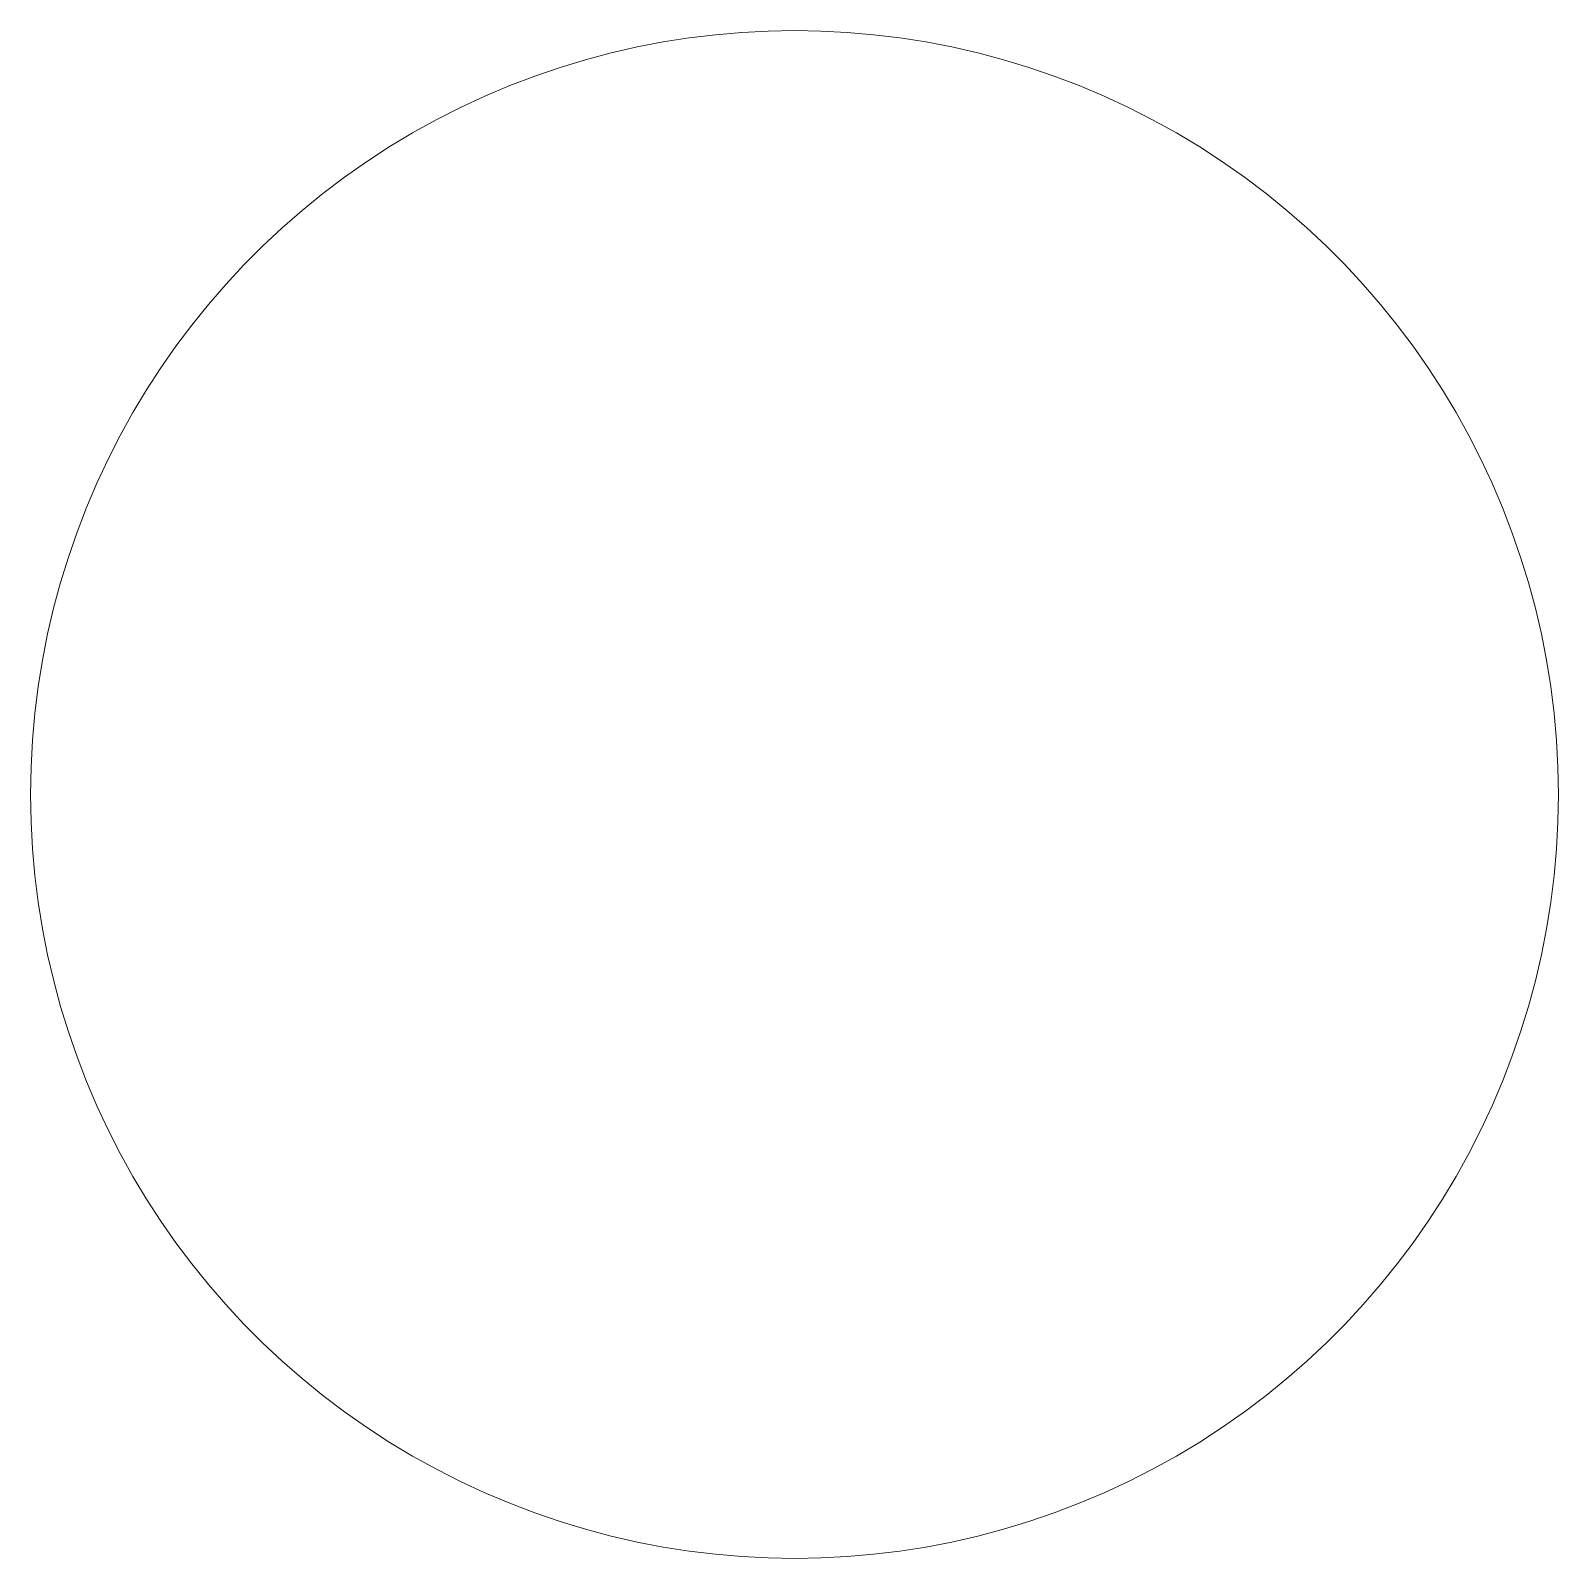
# Model space of a CAD drawing. Header units: centimetres. Extents: x -13.5 to 15.6, y -22.7 to 22.7.
# Drawn here: x 13.803 to 15.609, y -0.427 to 1.379 of the extents above; entities that cross this region are included whole.
import ezdxf

# ---------------------------------------------------------------- set-up
doc = ezdxf.new("R2010")
doc.units = ezdxf.units.CM
doc.header["$MEASUREMENT"] = 0
doc.layers.add('layer 1', color=7, linetype='Continuous')

msp = doc.modelspace()

# ---------------------------------------------------------------- linework, layer by layer
at = {"layer": 'layer 1', "color": 1, "lineweight": 20}
for points in [[(15.15742, 1.25759), (15.15742, 1.25759), (15.12927, 1.27317), (15.12927, 1.27317), (15.12927, 1.27317), (15.12927, 1.27317), (15.10072, 1.28768), (15.10072, 1.28768), (15.10072, 1.28768), (15.10072, 1.28768), (15.07179, 1.30112), (15.07179, 1.30112), (15.07179, 1.30112), (15.07179, 1.30112), (15.04252, 1.31349), (15.04252, 1.31349), (15.04252, 1.31349), (15.04252, 1.31349), (15.01293, 1.32478), (15.01293, 1.32478), (15.01293, 1.32478), (15.01293, 1.32478), (14.98305, 1.335), (14.98305, 1.335), (14.98305, 1.335), (14.98305, 1.335), (14.95291, 1.34415), (14.95291, 1.34415), (14.95291, 1.34415), (14.95291, 1.34415), (14.92254, 1.3522), (14.92254, 1.3522), (14.92254, 1.3522), (14.92254, 1.3522), (14.89197, 1.35919), (14.89197, 1.35919), (14.89197, 1.35919), (14.89197, 1.35919), (14.86123, 1.3651), (14.86123, 1.3651), (14.86123, 1.3651), (14.86123, 1.3651), (14.83034, 1.36993), (14.83034, 1.36993), (14.83034, 1.36993), (14.83034, 1.36993), (14.79934, 1.3737), (14.79934, 1.3737), (14.79934, 1.3737), (14.79934, 1.3737), (14.76825, 1.37647), (14.76825, 1.37647), (14.76825, 1.37647), (14.76825, 1.37647), (14.73711, 1.37802), (14.73711, 1.37802), (14.73711, 1.37802), (14.73711, 1.37802), (14.70594, 1.37861), (14.70594, 1.37861), (14.70594, 1.37861), (14.70594, 1.37861), (14.67477, 1.37802), (14.67477, 1.37802), (14.67477, 1.37802), (14.67477, 1.37802), (14.64363, 1.37647), (14.64363, 1.37647), (14.64363, 1.37647), (14.64363, 1.37647), (14.61254, 1.3737), (14.61254, 1.3737), (14.61254, 1.3737), (14.61254, 1.3737), (14.58154, 1.36993), (14.58154, 1.36993), (14.58154, 1.36993), (14.58154, 1.36993), (14.55065, 1.3651), (14.55065, 1.3651), (14.55065, 1.3651), (14.55065, 1.3651), (14.51991, 1.35919), (14.51991, 1.35919), (14.51991, 1.35919), (14.51991, 1.35919), (14.48934, 1.3522), (14.48934, 1.3522), (14.48934, 1.3522), (14.48934, 1.3522), (14.45897, 1.34415), (14.45897, 1.34415), (14.45897, 1.34415), (14.45897, 1.34415), (14.42883, 1.335), (14.42883, 1.335), (14.42883, 1.335), (14.42883, 1.335), (14.39895, 1.32478), (14.39895, 1.32478), (14.39895, 1.32478), (14.39895, 1.32478), (14.36936, 1.31349), (14.36936, 1.31349), (14.36936, 1.31349), (14.36936, 1.31349), (14.34009, 1.30112), (14.34009, 1.30112), (14.34009, 1.30112), (14.34009, 1.30112), (14.31117, 1.28768), (14.31117, 1.28768), (14.31117, 1.28768), (14.31117, 1.28768), (14.28262, 1.27317), (14.28262, 1.27317), (14.28262, 1.27317), (14.28262, 1.27317), (14.25447, 1.25759), (14.25447, 1.25759)], [(14.2545, 1.25759), (14.2545, 1.25759), (14.22692, 1.241), (14.22692, 1.241), (14.22692, 1.241), (14.22692, 1.241), (14.20007, 1.22352), (14.20007, 1.22352), (14.20007, 1.22352), (14.20007, 1.22352), (14.17397, 1.20519), (14.17397, 1.20519), (14.17397, 1.20519), (14.17397, 1.20519), (14.14862, 1.18603), (14.14862, 1.18603), (14.14862, 1.18603), (14.14862, 1.18603), (14.12405, 1.16604), (14.12405, 1.16604), (14.12405, 1.16604), (14.12405, 1.16604), (14.10026, 1.14529), (14.10026, 1.14529), (14.10026, 1.14529), (14.10026, 1.14529), (14.07728, 1.12378), (14.07728, 1.12378), (14.07728, 1.12378), (14.07728, 1.12378), (14.05511, 1.10153), (14.05511, 1.10153), (14.05511, 1.10153), (14.05511, 1.10153), (14.03377, 1.07854), (14.03377, 1.07854), (14.03377, 1.07854), (14.03377, 1.07854), (14.01328, 1.05488), (14.01328, 1.05488), (14.01328, 1.05488), (14.01328, 1.05488), (13.99365, 1.03055), (13.99365, 1.03055), (13.99365, 1.03055), (13.99365, 1.03055), (13.97489, 1.00557), (13.97489, 1.00557), (13.97489, 1.00557), (13.97489, 1.00557), (13.95702, 0.97998), (13.95702, 0.97998), (13.95702, 0.97998), (13.95702, 0.97998), (13.94005, 0.95381), (13.94005, 0.95381), (13.94005, 0.95381), (13.94005, 0.95381), (13.924, 0.92709), (13.924, 0.92709), (13.924, 0.92709), (13.924, 0.92709), (13.90888, 0.89982), (13.90888, 0.89982), (13.90888, 0.89982), (13.90888, 0.89982), (13.89471, 0.87203), (13.89471, 0.87203), (13.89471, 0.87203), (13.89471, 0.87203), (13.88149, 0.84378), (13.88149, 0.84378), (13.88149, 0.84378), (13.88149, 0.84378), (13.86925, 0.81504), (13.86925, 0.81504), (13.86925, 0.81504), (13.86925, 0.81504), (13.858, 0.78587), (13.858, 0.78587), (13.858, 0.78587), (13.858, 0.78587), (13.84775, 0.7563), (13.84775, 0.7563), (13.84775, 0.7563), (13.84775, 0.7563), (13.83852, 0.72634), (13.83852, 0.72634), (13.83852, 0.72634), (13.83852, 0.72634), (13.83032, 0.69601), (13.83032, 0.69601), (13.83032, 0.69601), (13.83032, 0.69601), (13.82317, 0.66534), (13.82317, 0.66534), (13.82317, 0.66534), (13.82317, 0.66534), (13.81708, 0.63436), (13.81708, 0.63436), (13.81708, 0.63436), (13.81708, 0.63436), (13.81207, 0.60309), (13.81207, 0.60309), (13.81207, 0.60309), (13.81207, 0.60309), (13.80815, 0.57155), (13.80815, 0.57155), (13.80815, 0.57155), (13.80815, 0.57155), (13.80533, 0.53978), (13.80533, 0.53978), (13.80533, 0.53978), (13.80533, 0.53978), (13.80361, 0.5078), (13.80361, 0.5078), (13.80361, 0.5078), (13.80361, 0.5078), (13.80302, 0.47563), (13.80302, 0.47563)], [(15.60889, 0.47563), (15.60889, 0.47563), (15.6083, 0.5078), (15.6083, 0.5078), (15.6083, 0.5078), (15.6083, 0.5078), (15.60658, 0.53979), (15.60658, 0.53979), (15.60658, 0.53979), (15.60658, 0.53979), (15.60377, 0.57156), (15.60377, 0.57156), (15.60377, 0.57156), (15.60377, 0.57156), (15.59985, 0.60309), (15.59985, 0.60309), (15.59985, 0.60309), (15.59985, 0.60309), (15.59484, 0.63436), (15.59484, 0.63436), (15.59484, 0.63436), (15.59484, 0.63436), (15.58875, 0.66534), (15.58875, 0.66534), (15.58875, 0.66534), (15.58875, 0.66534), (15.5816, 0.69601), (15.5816, 0.69601), (15.5816, 0.69601), (15.5816, 0.69601), (15.5734, 0.72634), (15.5734, 0.72634), (15.5734, 0.72634), (15.5734, 0.72634), (15.56417, 0.7563), (15.56417, 0.7563), (15.56417, 0.7563), (15.56417, 0.7563), (15.55392, 0.78587), (15.55392, 0.78587), (15.55392, 0.78587), (15.55392, 0.78587), (15.54267, 0.81504), (15.54267, 0.81504), (15.54267, 0.81504), (15.54267, 0.81504), (15.53043, 0.84378), (15.53043, 0.84378), (15.53043, 0.84378), (15.53043, 0.84378), (15.51721, 0.87203), (15.51721, 0.87203), (15.51721, 0.87203), (15.51721, 0.87203), (15.50304, 0.89982), (15.50304, 0.89982), (15.50304, 0.89982), (15.50304, 0.89982), (15.48792, 0.92709), (15.48792, 0.92709), (15.48792, 0.92709), (15.48792, 0.92709), (15.47187, 0.95381), (15.47187, 0.95381), (15.47187, 0.95381), (15.47187, 0.95381), (15.4549, 0.97998), (15.4549, 0.97998), (15.4549, 0.97998), (15.4549, 0.97998), (15.43703, 1.00557), (15.43703, 1.00557), (15.43703, 1.00557), (15.43703, 1.00557), (15.41827, 1.03054), (15.41827, 1.03054), (15.41827, 1.03054), (15.41827, 1.03054), (15.39864, 1.05487), (15.39864, 1.05487), (15.39864, 1.05487), (15.39864, 1.05487), (15.37815, 1.07853), (15.37815, 1.07853), (15.37815, 1.07853), (15.37815, 1.07853), (15.35681, 1.10152), (15.35681, 1.10152), (15.35681, 1.10152), (15.35681, 1.10152), (15.33464, 1.12377), (15.33464, 1.12377), (15.33464, 1.12377), (15.33464, 1.12377), (15.31166, 1.14529), (15.31166, 1.14529), (15.31166, 1.14529), (15.31166, 1.14529), (15.28787, 1.16604), (15.28787, 1.16604), (15.28787, 1.16604), (15.28787, 1.16604), (15.2633, 1.18603), (15.2633, 1.18603), (15.2633, 1.18603), (15.2633, 1.18603), (15.23795, 1.20519), (15.23795, 1.20519), (15.23795, 1.20519), (15.23795, 1.20519), (15.21185, 1.22353), (15.21185, 1.22353), (15.21185, 1.22353), (15.21185, 1.22353), (15.185, 1.24101), (15.185, 1.24101), (15.185, 1.24101), (15.185, 1.24101), (15.15742, 1.2576), (15.15742, 1.2576)], [(13.80304, 0.47563), (13.80304, 0.47563), (13.80363, 0.44346), (13.80363, 0.44346), (13.80363, 0.44346), (13.80363, 0.44346), (13.80535, 0.41148), (13.80535, 0.41148), (13.80535, 0.41148), (13.80535, 0.41148), (13.80817, 0.37971), (13.80817, 0.37971), (13.80817, 0.37971), (13.80817, 0.37971), (13.81209, 0.34818), (13.81209, 0.34818), (13.81209, 0.34818), (13.81209, 0.34818), (13.8171, 0.31691), (13.8171, 0.31691), (13.8171, 0.31691), (13.8171, 0.31691), (13.82319, 0.28593), (13.82319, 0.28593), (13.82319, 0.28593), (13.82319, 0.28593), (13.83034, 0.25526), (13.83034, 0.25526), (13.83034, 0.25526), (13.83034, 0.25526), (13.83854, 0.22493), (13.83854, 0.22493), (13.83854, 0.22493), (13.83854, 0.22493), (13.84777, 0.19496), (13.84777, 0.19496), (13.84777, 0.19496), (13.84777, 0.19496), (13.85802, 0.16539), (13.85802, 0.16539), (13.85802, 0.16539), (13.85802, 0.16539), (13.86927, 0.13622), (13.86927, 0.13622), (13.86927, 0.13622), (13.86927, 0.13622), (13.88151, 0.10748), (13.88151, 0.10748), (13.88151, 0.10748), (13.88151, 0.10748), (13.89473, 0.0792), (13.89473, 0.0792), (13.89473, 0.0792), (13.89473, 0.0792), (13.9089, 0.05141), (13.9089, 0.05141), (13.9089, 0.05141), (13.9089, 0.05141), (13.92402, 0.02414), (13.92402, 0.02414), (13.92402, 0.02414), (13.92402, 0.02414), (13.94007, -0.00258), (13.94007, -0.00258), (13.94007, -0.00258), (13.94007, -0.00258), (13.95704, -0.02875), (13.95704, -0.02875), (13.95704, -0.02875), (13.95704, -0.02875), (13.97491, -0.05434), (13.97491, -0.05434), (13.97491, -0.05434), (13.97491, -0.05434), (13.99367, -0.07931), (13.99367, -0.07931), (13.99367, -0.07931), (13.99367, -0.07931), (14.0133, -0.10364), (14.0133, -0.10364), (14.0133, -0.10364), (14.0133, -0.10364), (14.03379, -0.1273), (14.03379, -0.1273), (14.03379, -0.1273), (14.03379, -0.1273), (14.05513, -0.15029), (14.05513, -0.15029), (14.05513, -0.15029), (14.05513, -0.15029), (14.0773, -0.17254), (14.0773, -0.17254), (14.0773, -0.17254), (14.0773, -0.17254), (14.10028, -0.19405), (14.10028, -0.19405), (14.10028, -0.19405), (14.10028, -0.19405), (14.12407, -0.2148), (14.12407, -0.2148), (14.12407, -0.2148), (14.12407, -0.2148), (14.14864, -0.23479), (14.14864, -0.23479), (14.14864, -0.23479), (14.14864, -0.23479), (14.17399, -0.25395), (14.17399, -0.25395), (14.17399, -0.25395), (14.17399, -0.25395), (14.20009, -0.27228), (14.20009, -0.27228), (14.20009, -0.27228), (14.20009, -0.27228), (14.22694, -0.28976), (14.22694, -0.28976), (14.22694, -0.28976), (14.22694, -0.28976), (14.25452, -0.30635), (14.25452, -0.30635)], [(15.15742, -0.30633), (15.15742, -0.30633), (15.185, -0.28974), (15.185, -0.28974), (15.185, -0.28974), (15.185, -0.28974), (15.21185, -0.27226), (15.21185, -0.27226), (15.21185, -0.27226), (15.21185, -0.27226), (15.23795, -0.25392), (15.23795, -0.25392), (15.23795, -0.25392), (15.23795, -0.25392), (15.2633, -0.23476), (15.2633, -0.23476), (15.2633, -0.23476), (15.2633, -0.23476), (15.28787, -0.21477), (15.28787, -0.21477), (15.28787, -0.21477), (15.28787, -0.21477), (15.31166, -0.19402), (15.31166, -0.19402), (15.31166, -0.19402), (15.31166, -0.19402), (15.33464, -0.1725), (15.33464, -0.1725), (15.33464, -0.1725), (15.33464, -0.1725), (15.35681, -0.15025), (15.35681, -0.15025), (15.35681, -0.15025), (15.35681, -0.15025), (15.37815, -0.12726), (15.37815, -0.12726), (15.37815, -0.12726), (15.37815, -0.12726), (15.39864, -0.1036), (15.39864, -0.1036), (15.39864, -0.1036), (15.39864, -0.1036), (15.41827, -0.07927), (15.41827, -0.07927), (15.41827, -0.07927), (15.41827, -0.07927), (15.43703, -0.05429), (15.43703, -0.05429), (15.43703, -0.05429), (15.43703, -0.05429), (15.4549, -0.0287), (15.4549, -0.0287), (15.4549, -0.0287), (15.4549, -0.0287), (15.47187, -0.00253), (15.47187, -0.00253), (15.47187, -0.00253), (15.47187, -0.00253), (15.48792, 0.02419), (15.48792, 0.02419), (15.48792, 0.02419), (15.48792, 0.02419), (15.50304, 0.05146), (15.50304, 0.05146), (15.50304, 0.05146), (15.50304, 0.05146), (15.51721, 0.07925), (15.51721, 0.07925), (15.51721, 0.07925), (15.51721, 0.07925), (15.53043, 0.10753), (15.53043, 0.10753), (15.53043, 0.10753), (15.53043, 0.10753), (15.54267, 0.13627), (15.54267, 0.13627), (15.54267, 0.13627), (15.54267, 0.13627), (15.55392, 0.16544), (15.55392, 0.16544), (15.55392, 0.16544), (15.55392, 0.16544), (15.56417, 0.19501), (15.56417, 0.19501), (15.56417, 0.19501), (15.56417, 0.19501), (15.5734, 0.22497), (15.5734, 0.22497), (15.5734, 0.22497), (15.5734, 0.22497), (15.5816, 0.2553), (15.5816, 0.2553), (15.5816, 0.2553), (15.5816, 0.2553), (15.58875, 0.28597), (15.58875, 0.28597), (15.58875, 0.28597), (15.58875, 0.28597), (15.59484, 0.31695), (15.59484, 0.31695), (15.59484, 0.31695), (15.59484, 0.31695), (15.59985, 0.34822), (15.59985, 0.34822), (15.59985, 0.34822), (15.59985, 0.34822), (15.60377, 0.37975), (15.60377, 0.37975), (15.60377, 0.37975), (15.60377, 0.37975), (15.60659, 0.41152), (15.60659, 0.41152), (15.60659, 0.41152), (15.60659, 0.41152), (15.60831, 0.4435), (15.60831, 0.4435), (15.60831, 0.4435), (15.60831, 0.4435), (15.6089, 0.47567), (15.6089, 0.47567)], [(14.2545, -0.30633), (14.2545, -0.30633), (14.28265, -0.32191), (14.28265, -0.32191), (14.28265, -0.32191), (14.28265, -0.32191), (14.3112, -0.33642), (14.3112, -0.33642), (14.3112, -0.33642), (14.3112, -0.33642), (14.34012, -0.34986), (14.34012, -0.34986), (14.34012, -0.34986), (14.34012, -0.34986), (14.36939, -0.36222), (14.36939, -0.36222), (14.36939, -0.36222), (14.36939, -0.36222), (14.39898, -0.37351), (14.39898, -0.37351), (14.39898, -0.37351), (14.39898, -0.37351), (14.42886, -0.38373), (14.42886, -0.38373), (14.42886, -0.38373), (14.42886, -0.38373), (14.459, -0.39288), (14.459, -0.39288), (14.459, -0.39288), (14.459, -0.39288), (14.48937, -0.40096), (14.48937, -0.40096), (14.48937, -0.40096), (14.48937, -0.40096), (14.51994, -0.40794), (14.51994, -0.40794), (14.51994, -0.40794), (14.51994, -0.40794), (14.55068, -0.41385), (14.55068, -0.41385), (14.55068, -0.41385), (14.55068, -0.41385), (14.58157, -0.41868), (14.58157, -0.41868), (14.58157, -0.41868), (14.58157, -0.41868), (14.61257, -0.42245), (14.61257, -0.42245), (14.61257, -0.42245), (14.61257, -0.42245), (14.64366, -0.42522), (14.64366, -0.42522), (14.64366, -0.42522), (14.64366, -0.42522), (14.6748, -0.42677), (14.6748, -0.42677), (14.6748, -0.42677), (14.6748, -0.42677), (14.70597, -0.42736), (14.70597, -0.42736), (14.70597, -0.42736), (14.70597, -0.42736), (14.73714, -0.42677), (14.73714, -0.42677), (14.73714, -0.42677), (14.73714, -0.42677), (14.76828, -0.42522), (14.76828, -0.42522), (14.76828, -0.42522), (14.76828, -0.42522), (14.79937, -0.42245), (14.79937, -0.42245), (14.79937, -0.42245), (14.79937, -0.42245), (14.83037, -0.41868), (14.83037, -0.41868), (14.83037, -0.41868), (14.83037, -0.41868), (14.86126, -0.41385), (14.86126, -0.41385), (14.86126, -0.41385), (14.86126, -0.41385), (14.892, -0.40794), (14.892, -0.40794), (14.892, -0.40794), (14.892, -0.40794), (14.92257, -0.40096), (14.92257, -0.40096), (14.92257, -0.40096), (14.92257, -0.40096), (14.95294, -0.39288), (14.95294, -0.39288), (14.95294, -0.39288), (14.95294, -0.39288), (14.98308, -0.38373), (14.98308, -0.38373), (14.98308, -0.38373), (14.98308, -0.38373), (15.01296, -0.37351), (15.01296, -0.37351), (15.01296, -0.37351), (15.01296, -0.37351), (15.04255, -0.36222), (15.04255, -0.36222), (15.04255, -0.36222), (15.04255, -0.36222), (15.07182, -0.34986), (15.07182, -0.34986), (15.07182, -0.34986), (15.07182, -0.34986), (15.10074, -0.33642), (15.10074, -0.33642), (15.10074, -0.33642), (15.10074, -0.33642), (15.12929, -0.32191), (15.12929, -0.32191), (15.12929, -0.32191), (15.12929, -0.32191), (15.15744, -0.30633), (15.15744, -0.30633)]]:
    msp.add_open_spline(points, degree=3, knots=[0, 0, 0, 0, 0.0322581, 0.0322581, 0.0322581, 0.0322581, 0.0645161, 0.0645161, 0.0645161, 0.0645161, 0.0967742, 0.0967742, 0.0967742, 0.0967742, 0.1290323, 0.1290323, 0.1290323, 0.1290323, 0.1612903, 0.1612903, 0.1612903, 0.1612903, 0.1935484, 0.1935484, 0.1935484, 0.1935484, 0.2258065, 0.2258065, 0.2258065, 0.2258065, 0.2580645, 0.2580645, 0.2580645, 0.2580645, 0.2903226, 0.2903226, 0.2903226, 0.2903226, 0.3225806, 0.3225806, 0.3225806, 0.3225806, 0.3548387, 0.3548387, 0.3548387, 0.3548387, 0.3870968, 0.3870968, 0.3870968, 0.3870968, 0.4193548, 0.4193548, 0.4193548, 0.4193548, 0.4516129, 0.4516129, 0.4516129, 0.4516129, 0.483871, 0.483871, 0.483871, 0.483871, 0.516129, 0.516129, 0.516129, 0.516129, 0.5483871, 0.5483871, 0.5483871, 0.5483871, 0.5806452, 0.5806452, 0.5806452, 0.5806452, 0.6129032, 0.6129032, 0.6129032, 0.6129032, 0.6451613, 0.6451613, 0.6451613, 0.6451613, 0.6774194, 0.6774194, 0.6774194, 0.6774194, 0.7096774, 0.7096774, 0.7096774, 0.7096774, 0.7419355, 0.7419355, 0.7419355, 0.7419355, 0.7741935, 0.7741935, 0.7741935, 0.7741935, 0.8064516, 0.8064516, 0.8064516, 0.8064516, 0.8387097, 0.8387097, 0.8387097, 0.8387097, 0.8709677, 0.8709677, 0.8709677, 0.8709677, 0.9032258, 0.9032258, 0.9032258, 0.9032258, 0.9354839, 0.9354839, 0.9354839, 0.9354839, 1, 1, 1, 1], dxfattribs=at)

doc.saveas('drawing.dxf')
